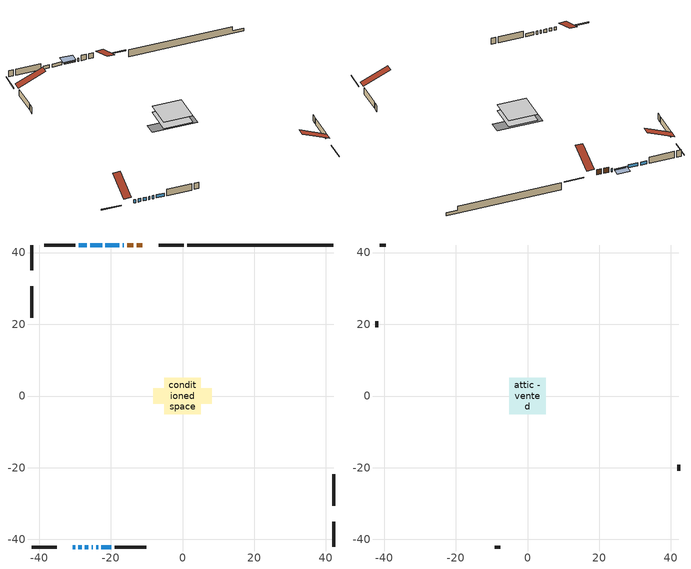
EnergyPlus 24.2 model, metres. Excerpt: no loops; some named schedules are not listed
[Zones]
conditioned space
 floor outside (Floor1 construction): -1.58,-1.58 -1.58,1.58 1.58,1.58 1.58,-1.58 z1.52
 floor adiabatic (AdiabaticFloorConstruction): -5.13,-5.13 -5.13,5.13 5.13,5.13 5.13,-5.13 z1.52
 floor foundation (Slab1 construction): -8.1,-2.1 -8.1,2.1 8.1,2.1 8.1,-2.1 z-1.19
 wall outside (RimJoist1 construction): 0.39,42.1 -6.65,42.1 / -42.1,-42.1 -35.07,-42.1 / -42.1,42.1 -42.1,35.07 / 42.1,-42.1 42.1,-35.07 z1.52:1.82
 wall outside (AdiabaticWallConstruction 1): -11.17,42.1 -12.78,42.1 / -13.71,42.1 -15.44,42.1 z1.52:3.55
 wall outside (AdiabaticWallConstruction): -30.54,-42.1 -29.97,-42.1 / -16.36,42.1 -16.69,42.1 / -29.04,-42.1 -28.12,-42.1 / -27.2,-42.1 -26.24,-42.1 / -25.32,-42.1 -24.97,-42.1 / -24.05,-42.1 -23.54,-42.1 / -22.61,-42.1 -19.8,-42.1 / -22.4,42.1 -25.79,42.1 / -26.72,42.1 -28.91,42.1 z1.52:2.74; -17.61,42.1 -21.48,42.1 z1.52:1.98
 wall outside (Wall1 construction): -29.84,42.1 -38.6,42.1 / -18.87,-42.1 -10.11,-42.1 / -42.1,30.54 -42.1,21.77 / 42.1,-30.54 42.1,-21.77 z1.52:3.96
 wall foundation (FoundationWall1 construction): 1.32,42.1,-1.19 1.32,42.1,1.52 38.02,42.1,1.52 38.02,42.1,-0.14 42.1,42.1,-0.14 42.1,42.1,-1.19
 window (WindowConstruction 6): -30.54,-42.1 -29.97,-42.1 z1.52:2.74
 window (WindowConstruction 7): -16.36,42.1 -16.69,42.1 z1.52:2.74
 window (WindowConstruction 8): -17.61,42.1 -21.48,42.1 z1.52:1.98
 window (WindowConstruction 9): -29.04,-42.1 -28.12,-42.1 z1.52:2.74
 window (WindowConstruction): -27.19,-42.1 -26.24,-42.1 z1.52:2.74
 window (WindowConstruction 1): -25.32,-42.1 -24.98,-42.1 z1.52:2.74
 window (WindowConstruction 2): -24.05,-42.1 -23.54,-42.1 z1.52:2.74
 window (WindowConstruction 3): -22.61,-42.1 -19.8,-42.1 z1.52:2.74
 window (WindowConstruction 4): -22.4,42.1 -25.79,42.1 z1.52:2.74
 window (WindowConstruction 5): -26.72,42.1 -28.91,42.1 z1.52:2.74
 door (Door): -11.17,42.1 -12.78,42.1 z1.52:3.55
 door (Door 1): -13.71,42.1 -15.43,42.1 z1.52:3.55
 ceiling adiabatic (AdiabaticFloorConstruction): 5.13,-5.13 5.13,5.13 -5.13,5.13 -5.13,-5.13 z1.52
attic - vented
 floor to conditioned space (Floor2 construction Reversed): -5.13,-5.13 -5.13,5.13 5.13,5.13 5.13,-5.13 z3.96
 wall outside (Wall2 construction): -39.53,42.1 -41.17,42.1 / -9.18,-42.1 -7.54,-42.1 / -42.1,20.84 -42.1,19.2 / 42.1,-20.84 42.1,-19.2 z1.52:3.96
 roof outside (Roof1 construction): -10.24,42.1,3.96 -10.24,32.24,8.06 -7.57,32.24,8.06 -7.57,42.1,3.96; -31.47,-42.1,3.96 -31.47,-32.24,8.06 -34.14,-32.24,8.06 -34.14,-42.1,3.96; -42.1,31.47,3.96 -32.24,31.47,8.06 -32.24,34.14,8.06 -42.1,34.14,3.96; 42.1,-31.47,3.96 32.24,-31.47,8.06 32.24,-34.14,8.06 42.1,-34.14,3.96
shading: -21.77,42.1 -17.32,42.1 -17.32,45.15 -21.77,45.15 z2.28
[Building]
Building 1: Terrain=Suburbs
[Site:Location]
Montreal Intl AP_QC: Latitude {deg}=45.47; Longitude {deg}=-73.74; Time Zone {hr}=-5; Elevation {m}=36; Keep Site Location Information=Yes
[Site:GroundTemperature:Shallow]
2.07863, -0.316383, -0.508184, 0.628371, 5.19101, 9.73239, 13.6695, 16.1636, 16.3755, 14.347, 10.5102, 6.10817
[Site:WaterMainsTemperature]
Calculation Method=Schedule; Temperature Schedule=mains temperature schedule
[Material] Roughness=Rough; Thermal Absorptance=0.9
Name | Thickness {m} | Conductivity {W/m-K} | Density {kg/m3} | Specific Heat {J/kg-K} | Solar Absorptance | Visible Absorptance
asphalt or fiberglass shingles | 0.00635 | 0.162714 | 1121.4 | 1465.45 | 0.4 | 0.4
ceiling loosefill ins | 0.254 | 0.0480833 | 16.02 | 1046.75 | 0.7 | 0.7
ceiling stud and cavity | 0.1397 | 0.201875 | 65.682 | 1177.47 | 0.7 | 0.7
concrete 4.0 in. | 0.1016 | 1.803125 | 2242.8 | 837.4 | 0.7 | 0.7
concrete 8.0 in. | 0.2032 | 1.803125 | 2242.8 | 837.4 | 0.7 | 0.7
door material | 0.04445 | 0.0451087 | 512.64 | 1214.23 | 0.7 | 0.7
exterior vertical ins | 0.0204263 | 0.029427 | 32.04 | 1214.23 | 0.7 | 0.7
floor covering | 0.0127 | 0.0433444 | 54.468 | 1339.84 | 0.6 | 0.6
floor rigid ins; rim joist rigid ins | 0.051816 | 0.029427 | 32.04 | 1214.23 | 0.7 | 0.7
floor rigid ins 1; wall rigid ins | 0.512978 | 0.029427 | 32.04 | 1214.23 | 0.7 | 0.7
floor stud and cavity | 0.1397 | 0.386641 | 92.3553 | 1139.71 | 0.7 | 0.7
floor stud and cavity 1 | 0.1397 | 1.75129 | 37.0049 | 1207.88 | 0.7 | 0.7
furniture material conditioned space 1 | 0.1524 | 0.115458 | 640.8 | 1214.23 | 0.6 | 0.6
gypsum board | 0.0127 | 0.160291 | 801 | 837.4 | 0.6 | 0.6
gypsum board 1 | 0.0127 | 0.160291 | 801 | 837.4 | 0.7 | 0.7
osb sheathing 0.5 in. | 0.0127 | 0.115458 | 512.64 | 1214.23 | 0.7 | 0.7
osb sheathing 0.75 in. | 0.01905 | 0.115458 | 512.64 | 1214.23 | 0.7 | 0.7
osb sheathing 2.0 in. | 0.0508 | 0.115458 | 512.64 | 1214.23 | 0.7 | 0.7
rim joist stud and cavity | 0.0508 | 0.184251 | 125.044 | 1163.47 | 0.6 | 0.6
wall stud and cavity | 0.1397 | 0.0769528 | 139.0536 | 1170.24 | 0.7 | 0.7
wall stud and cavity 1 | 0.0889 | 6.1454 | 50.32683 | 1063.81 | 0.6 | 0.6
wall stud and cavity 2 | 0.0889 | 0.380278 | 52.3479 | 1209.89 | 0.7 | 0.7
wall stud and cavity 3 | 0.0889 | 0.391764 | 83.0341 | 1211.67 | 0.7 | 0.7
wood siding | 0.0254 | 0.102417 | 544.68 | 1172.36 | 0.4 | 0.4
wood siding 1 | 0.00254 | 0.102417 | 544.68 | 1172.36 | 0.4 | 0.4
wood siding 2; wood siding 3; wood siding 4 | 0.0254 | 0.102417 | 544.68 | 1172.36 | 0.7 | 0.7
[WindowMaterial:SimpleGlazingSystem]
Name | U-Factor {W/m2-K} | Solar Heat Gain Coefficient
WindowMaterial | 2.95483 | 0.57
WindowMaterial 1 | 3.0542 | 0.42
WindowMaterial 2 | 3.04681 | 0.47
WindowMaterial 3 | 2.93212 | 0.63
WindowMaterial 4 | 2.89181 | 0.66
WindowMaterial 5 | 2.94348 | 0.59
WindowMaterial 6 | 4.57022 | 0.63
WindowMaterial 7 | 3.05533 | 0.41
WindowMaterial 8 | 3.01729 | 0.51
WindowMaterial 9 | 3.023535 | 0.49
[Construction]
AdiabaticFloorConstruction: floor stud and cavity 1, floor rigid ins 1, osb sheathing 0.75 in., floor covering
AdiabaticWallConstruction: wood siding 3, wall rigid ins, wall stud and cavity 2, gypsum board
AdiabaticWallConstruction 1: wood siding 4, wall rigid ins, wall stud and cavity 2, gypsum board
Door; Door 1: door material
Floor1 construction: floor stud and cavity, floor rigid ins, osb sheathing 0.75 in., floor covering
Floor2 construction Reversed: gypsum board, ceiling stud and cavity, ceiling loosefill ins
FoundationWall1 construction: concrete 8.0 in., gypsum board 1
furniture construction conditioned space 1: furniture material conditioned space 1
PartitionWallConstruction: gypsum board, wall stud and cavity 3, gypsum board
RimJoist1 construction: wood siding 2, rim joist rigid ins, osb sheathing 2.0 in., rim joist stud and cavity
Roof1 construction: asphalt or fiberglass shingles
Slab1 construction: concrete 4.0 in.
Wall1 construction: wood siding, osb sheathing 0.5 in., wall stud and cavity, gypsum board
Wall2 construction: wood siding 1, wall stud and cavity 1
WindowConstruction: WindowMaterial
WindowConstruction 1: WindowMaterial 1
WindowConstruction 2: WindowMaterial 2
WindowConstruction 3: WindowMaterial 3
WindowConstruction 4: WindowMaterial 4
WindowConstruction 5: WindowMaterial 5
WindowConstruction 6: WindowMaterial 6
WindowConstruction 7: WindowMaterial 7
WindowConstruction 8: WindowMaterial 8
WindowConstruction 9: WindowMaterial 9
[Zone] Multiplier=1; Part of Total Floor Area=Yes
Name | Volume {m3}
attic - vented | 69.1966
conditioned space | 451.5
[Space]
Name | Zone | Volume {m3}
attic - vented 1 | attic - vented | 69.1966
conditioned space 1 | conditioned space | 451.5
[ZoneInfiltration:EffectiveLeakageArea]
infil attic - vented 1: Zone or Space=attic - vented 1; Schedule=Always On Discrete; Effective Air Leakage Area {cm2}=4209.2; Stack Coefficient=0.000455125; Wind Coefficient=1.4414e-05
[ZoneMixing]
whole house fan mix: Zone or Space=attic - vented; Schedule=Always On Continuous; Design Flow Rate Calculation Method=Flow/Zone; Design Flow Rate {m3/s}=0; Source Zone or Space=conditioned space
[SurfaceProperty:ExposedFoundationPerimeter]
Slab1: Exposed Perimeter Calculation Method=TotalExposedPerimeter; Total Exposed Perimeter {m}=40.782
[InternalMass] Zone or ZoneList=conditioned space; Space or SpaceList=conditioned space 1
Name | Construction | Surface Area {m2}
furniture mass conditioned space 1 | furniture construction conditioned space 1 | 73.2399
partition wall mass | PartitionWallConstruction | 183.1
[Lights]
interior lighting: Zone or ZoneList or Space or SpaceList=conditioned space 1; Schedule=interior lighting schedule; Design Level Calculation Method=LightingLevel; Lighting Level {W}=343.2; Return Air Fraction=0; Fraction Radiant=0.6; Fraction Visible=0.2; Fraction Replaceable=1
[People]
occupants: Zone or ZoneList or Space or SpaceList=conditioned space 1; Number of People Schedule=occupants schedule; Number of People Calculation Method=People; Number of People=3; Fraction Radiant=0.314171; Sensible Heat Fraction=0.56303; Activity Level Schedule=occupants activity schedule; Carbon Dioxide Generation Rate {m3/s-W}=0; Enable ASHRAE 55 Comfort Warnings=No; Mean Radiant Temperature Calculation Type=EnclosureAveraged
[ElectricEquipment] Zone or ZoneList or Space or SpaceList=conditioned space 1; Design Level Calculation Method=EquipmentLevel
Name | Schedule | Design Level {W} | Fraction Latent | Fraction Radiant | Fraction Lost
clothes dryer | clothes dryer schedule | 140.772 | 0.015 | 0.081 | 0.85
clothes washer | clothes washer schedule | 32.1985 | 0.03 | 0.162 | 0.7
cooking range | cooking range schedule | 215.147 | 0.08 | 0.432 | 0.2
dishwasher | dishwasher schedule | 66.8632 | 0.3 | 0.18 | 0.4
fridge | fridge schedule | 72.9452 | 0 | 0.6 | 0
mech vent bath fan 0 | mech vent bath fan 0 schedule | 50.2 | 0 | 0 | 1
mech vent house fan | mech vent house fan schedule | 0 | 0 | 0 | 1
mech vent house fan cfis | mech vent house fan cfis schedule | 0 | 0 | 0 | 0
mech vent range fan 0 | mech vent range fan 0 schedule | 57 | 0 | 0 | 1
misc plug loads | misc plug loads schedule | 494.7 | 0.045 | 0.513 | 0.1
whole house fan | Always On Discrete | 0 | 0 | 0 | 1
[OtherEquipment] Zone or ZoneList or Space or SpaceList=conditioned space 1; Design Level Calculation Method=EquipmentLevel
Name | Fuel Type | Schedule | Design Level {W} | Fraction Latent | Fraction Radiant | Fraction Lost
clothes dryer 1 | Electricity | clothes dryer schedule | 0 | 0.015 | 0.081 | 0.85
cooking range 1 | Electricity | cooking range schedule | 0 | 0.08 | 0.432 | 0.2
general water use latent | None | general water use schedule | 62.594 | 1 | 0 | 0
general water use sensible | None | general water use schedule | -61.6891 | 0 | 0.6 | 0
mech vent house fan latent load | None | Always On Discrete | 0 | 1 | 0 | 0
mech vent house fan sensible load | None | Always On Discrete | 0 | 0 | 0 | 0
water heater energy adjustment1 | NaturalGas | Always On Discrete | 0.01 | 0 | 0 | 1
[ZoneInfiltration:DesignFlowRate] Zone or ZoneList or Space or SpaceList=conditioned space 1; Schedule=Always On Discrete; Design Flow Rate Calculation Method=Flow/Zone; Design Flow Rate {m3/s}=0
infil flow; natural vent flow; whole house fan flow
[AvailabilityManager:Scheduled]
air source heat pump airloop Availability Manager: Schedule=Always On Discrete
[Foundation:Kiva]
Foundation Kiva 1: Initial Indoor Air Temperature {C}=18; Wall Height Above Grade {m}=1.52001; Wall Depth Below Slab {m}=0.2032; Custom Block Material Name 1=exterior vertical ins; Custom Block Depth 1 {m}=2.71001; Custom Block X Position 1 {m}=0.2159; Custom Block Z Position 1 {m}=0
[Foundation:Kiva:Settings]
Soil Conductivity {W/m-K}=0.849921; Soil Density {kg/m3}=1842.3; Soil Specific Heat {J/kg-K}=418.7; Ground Solar Absorptivity=0.9; Ground Thermal Absorptivity=0.9; Ground Surface Roughness {m}=0.03; Far-Field Width {m}=40; Deep-Ground Boundary Condition=ZeroFlux; Deep-Ground Depth {m}=40; Minimum Cell Dimension {m}=0.2; Maximum Cell Growth Coefficient=3; Simulation Timestep=Timestep
[Exterior:Lights]
exterior lighting: Schedule=exterior lighting schedule; Design Level {W}=75.6
[EnergyManagementSystem:GlobalVariable]
air_source_heat_pump_airloop_Fan_RTF
infil_program_Qfan
infil_program_Qinf
natural_vent_program_Qnv
natural_vent_program_Qwhf
[EnergyManagementSystem:Sensor]
Name | Output:Variable or Output:Meter Index Key | Output:Variable or Output:Meter
airflow_gain | infil flow | Infiltration Sensible Heat Gain Energy
airflow_gain_1 | natural vent flow | Infiltration Sensible Heat Gain Energy
airflow_gain_2 | whole house fan flow | Infiltration Sensible Heat Gain Energy
airflow_loss | infil flow | Infiltration Sensible Heat Loss Energy
airflow_loss_1 | natural vent flow | Infiltration Sensible Heat Loss Energy
airflow_loss_2 | whole house fan flow | Infiltration Sensible Heat Loss Energy
clg_load_cond |  | Cooling:EnergyTransfer:Zone:CONDITIONED SPACE
clg_sp_s; clg_sp_s_1 | cooling setpoint | Schedule Value
clothes_dryer_exhaust_0_sch_s | clothes dryer exhaust 0 schedule | Schedule Value
cool_season | cooling season schedule | Schedule Value
htg_load_cond |  | Heating:EnergyTransfer:Zone:CONDITIONED SPACE
htg_sp_s; htg_sp_s_1 | heating setpoint | Schedule Value
ig_ee_conv | clothes dryer | Electric Equipment Convective Heating Energy
ig_ee_conv_2 | cooking range | Electric Equipment Convective Heating Energy
ig_ee_conv_4 | fridge | Electric Equipment Convective Heating Energy
ig_ee_conv_5 | misc plug loads | Electric Equipment Convective Heating Energy
ig_ee_conv_6 | whole house fan | Electric Equipment Convective Heating Energy
ig_ee_rad | clothes dryer | Electric Equipment Radiant Heating Energy
ig_ee_rad_2 | cooking range | Electric Equipment Radiant Heating Energy
ig_ee_rad_4 | fridge | Electric Equipment Radiant Heating Energy
ig_ee_rad_5 | misc plug loads | Electric Equipment Radiant Heating Energy
ig_ee_rad_6 | whole house fan | Electric Equipment Radiant Heating Energy
ig_lgt_conv | interior lighting | Lights Convective Heating Energy
ig_lgt_rad | interior lighting | Lights Radiant Heating Energy
ig_lgt_vis | interior lighting | Lights Visible Radiation Heating Energy
ig_oe_conv | clothes dryer 1 | Other Equipment Convective Heating Energy
ig_oe_conv_1 | cooking range 1 | Other Equipment Convective Heating Energy
ig_oe_conv_2 | general water use latent | Other Equipment Convective Heating Energy
ig_oe_conv_3 | general water use sensible | Other Equipment Convective Heating Energy
ig_oe_conv_4 | water heater energy adjustment1 | Other Equipment Convective Heating Energy
ig_oe_rad | clothes dryer 1 | Other Equipment Radiant Heating Energy
ig_oe_rad_1 | cooking range 1 | Other Equipment Radiant Heating Energy
ig_oe_rad_2 | general water use latent | Other Equipment Radiant Heating Energy
ig_oe_rad_3 | general water use sensible | Other Equipment Radiant Heating Energy
ig_oe_rad_4 | water heater energy adjustment1 | Other Equipment Radiant Heating Energy
ig_ppl_conv | occupants | People Convective Heating Energy
ig_ppl_rad | occupants | People Radiant Heating Energy
im_conv | furniture mass conditioned space 1 | Surface Inside Face Convection Heat Gain Energy
im_conv_1 | partition wall mass | Surface Inside Face Convection Heat Gain Energy
im_ig | furniture mass conditioned space 1 | Surface Inside Face Internal Gains Radiation Heat Gain Energy
im_ig_1 | partition wall mass | Surface Inside Face Internal Gains Radiation Heat Gain Energy
im_lgt | furniture mass conditioned space 1 | Surface Inside Face Lights Radiation Heat Gain Energy
im_lgt_1 | partition wall mass | Surface Inside Face Lights Radiation Heat Gain Energy
im_sol | furniture mass conditioned space 1 | Surface Inside Face Solar Radiation Heat Gain Energy
im_sol_1 | partition wall mass | Surface Inside Face Solar Radiation Heat Gain Energy
im_surf | furniture mass conditioned space 1 | Surface Inside Face Net Surface Thermal Radiation Heat Gain Energy
im_surf_1 | partition wall mass | Surface Inside Face Net Surface Thermal Radiation Heat Gain Energy
mech_vent_bath_fan_0_sch_s | mech vent bath fan 0 schedule | Schedule Value
mech_vent_range_fan_0_sch_s | mech vent range fan 0 schedule | Schedule Value
mv_conv | mech vent bath fan 0 | Electric Equipment Convective Heating Energy
mv_conv_1 | mech vent house fan | Electric Equipment Convective Heating Energy
mv_conv_2 | mech vent house fan cfis | Electric Equipment Convective Heating Energy
mv_conv_3 | mech vent range fan 0 | Electric Equipment Convective Heating Energy
mv_conv_4 | mech vent house fan latent load | Other Equipment Convective Heating Energy
mv_conv_5 | mech vent house fan sensible load | Other Equipment Convective Heating Energy
mv_rad | mech vent bath fan 0 | Electric Equipment Radiant Heating Energy
mv_rad_1 | mech vent house fan | Electric Equipment Radiant Heating Energy
mv_rad_2 | mech vent house fan cfis | Electric Equipment Radiant Heating Energy
mv_rad_3 | mech vent range fan 0 | Electric Equipment Radiant Heating Energy
mv_rad_4 | mech vent house fan latent load | Other Equipment Radiant Heating Energy
mv_rad_5 | mech vent house fan sensible load | Other Equipment Radiant Heating Energy
natural_vent_s | natural vent schedule | Schedule Value
out_pb_s |  | Site Outdoor Air Barometric Pressure
out_wt_s |  | Site Outdoor Air Humidity Ratio
site_vw_s |  | Site Wind Speed
ss_back_out | Window1 | Surface Window Shortwave from Zone Back Out Window Heat Transfer Rate
ss_back_out_1 | Window10 | Surface Window Shortwave from Zone Back Out Window Heat Transfer Rate
ss_back_out_2 | Window11 | Surface Window Shortwave from Zone Back Out Window Heat Transfer Rate
ss_back_out_3 | Window12 | Surface Window Shortwave from Zone Back Out Window Heat Transfer Rate
ss_back_out_4 | Window3 | Surface Window Shortwave from Zone Back Out Window Heat Transfer Rate
ss_back_out_5 | Window4 | Surface Window Shortwave from Zone Back Out Window Heat Transfer Rate
ss_back_out_6 | Window5 | Surface Window Shortwave from Zone Back Out Window Heat Transfer Rate
ss_back_out_7 | Window6 | Surface Window Shortwave from Zone Back Out Window Heat Transfer Rate
ss_back_out_8 | Window7 | Surface Window Shortwave from Zone Back Out Window Heat Transfer Rate
ss_back_out_9 | Window8 | Surface Window Shortwave from Zone Back Out Window Heat Transfer Rate
ss_conv | Door1 | Surface Inside Face Convection Heat Gain Energy
ss_conv_1 | Door3 | Surface Inside Face Convection Heat Gain Energy
ss_conv_10 | Window7 | Surface Inside Face Convection Heat Gain Energy
ss_conv_11 | Window8 | Surface Inside Face Convection Heat Gain Energy
ss_conv_2 | Window1 | Surface Inside Face Convection Heat Gain Energy
ss_conv_3 | Window10 | Surface Inside Face Convection Heat Gain Energy
ss_conv_4 | Window11 | Surface Inside Face Convection Heat Gain Energy
ss_conv_5 | Window12 | Surface Inside Face Convection Heat Gain Energy
ss_conv_6 | Window3 | Surface Inside Face Convection Heat Gain Energy
ss_conv_7 | Window4 | Surface Inside Face Convection Heat Gain Energy
ss_conv_8 | Window5 | Surface Inside Face Convection Heat Gain Energy
ss_conv_9 | Window6 | Surface Inside Face Convection Heat Gain Energy
ss_ig | Door1 | Surface Inside Face Internal Gains Radiation Heat Gain Energy
ss_ig_1 | Door3 | Surface Inside Face Internal Gains Radiation Heat Gain Energy
ss_ig_10 | Window7 | Surface Inside Face Internal Gains Radiation Heat Gain Energy
ss_ig_11 | Window8 | Surface Inside Face Internal Gains Radiation Heat Gain Energy
ss_ig_2 | Window1 | Surface Inside Face Internal Gains Radiation Heat Gain Energy
ss_ig_3 | Window10 | Surface Inside Face Internal Gains Radiation Heat Gain Energy
ss_ig_4 | Window11 | Surface Inside Face Internal Gains Radiation Heat Gain Energy
ss_ig_5 | Window12 | Surface Inside Face Internal Gains Radiation Heat Gain Energy
ss_ig_6 | Window3 | Surface Inside Face Internal Gains Radiation Heat Gain Energy
ss_ig_7 | Window4 | Surface Inside Face Internal Gains Radiation Heat Gain Energy
ss_ig_8 | Window5 | Surface Inside Face Internal Gains Radiation Heat Gain Energy
ss_ig_9 | Window6 | Surface Inside Face Internal Gains Radiation Heat Gain Energy
ss_lgt | Door1 | Surface Inside Face Lights Radiation Heat Gain Energy
ss_lgt_1 | Door3 | Surface Inside Face Lights Radiation Heat Gain Energy
ss_sol | Door1 | Surface Inside Face Solar Radiation Heat Gain Energy
ss_sol_1 | Door3 | Surface Inside Face Solar Radiation Heat Gain Energy
ss_surf | Door1 | Surface Inside Face Net Surface Thermal Radiation Heat Gain Energy
ss_surf_1 | Door3 | Surface Inside Face Net Surface Thermal Radiation Heat Gain Energy
ss_surf_10 | Window7 | Surface Inside Face Net Surface Thermal Radiation Heat Gain Energy
ss_surf_11 | Window8 | Surface Inside Face Net Surface Thermal Radiation Heat Gain Energy
ss_surf_2 | Window1 | Surface Inside Face Net Surface Thermal Radiation Heat Gain Energy
ss_surf_3 | Window10 | Surface Inside Face Net Surface Thermal Radiation Heat Gain Energy
ss_surf_4 | Window11 | Surface Inside Face Net Surface Thermal Radiation Heat Gain Energy
ss_surf_5 | Window12 | Surface Inside Face Net Surface Thermal Radiation Heat Gain Energy
ss_surf_6 | Window3 | Surface Inside Face Net Surface Thermal Radiation Heat Gain Energy
ss_surf_7 | Window4 | Surface Inside Face Net Surface Thermal Radiation Heat Gain Energy
ss_surf_8 | Window5 | Surface Inside Face Net Surface Thermal Radiation Heat Gain Energy
ss_surf_9 | Window6 | Surface Inside Face Net Surface Thermal Radiation Heat Gain Energy
ss_trans_in | Window1 | Surface Window Transmitted Solar Radiation Rate
ss_trans_in_1 | Window10 | Surface Window Transmitted Solar Radiation Rate
ss_trans_in_2 | Window11 | Surface Window Transmitted Solar Radiation Rate
ss_trans_in_3 | Window12 | Surface Window Transmitted Solar Radiation Rate
ss_trans_in_4 | Window3 | Surface Window Transmitted Solar Radiation Rate
ss_trans_in_5 | Window4 | Surface Window Transmitted Solar Radiation Rate
ss_trans_in_6 | Window5 | Surface Window Transmitted Solar Radiation Rate
ss_trans_in_7 | Window6 | Surface Window Transmitted Solar Radiation Rate
ss_trans_in_8 | Window7 | Surface Window Transmitted Solar Radiation Rate
ss_trans_in_9 | Window8 | Surface Window Transmitted Solar Radiation Rate
ss_trans_out | Window1 | Surface Inside Face Initial Transmitted Diffuse Transmitted Out Window Solar Radiation Rate
ss_trans_out_1 | Window10 | Surface Inside Face Initial Transmitted Diffuse Transmitted Out Window Solar Radiation Rate
ss_trans_out_2 | Window11 | Surface Inside Face Initial Transmitted Diffuse Transmitted Out Window Solar Radiation Rate
ss_trans_out_3 | Window12 | Surface Inside Face Initial Transmitted Diffuse Transmitted Out Window Solar Radiation Rate
ss_trans_out_4 | Window3 | Surface Inside Face Initial Transmitted Diffuse Transmitted Out Window Solar Radiation Rate
ss_trans_out_5 | Window4 | Surface Inside Face Initial Transmitted Diffuse Transmitted Out Window Solar Radiation Rate
ss_trans_out_6 | Window5 | Surface Inside Face Initial Transmitted Diffuse Transmitted Out Window Solar Radiation Rate
ss_trans_out_7 | Window6 | Surface Inside Face Initial Transmitted Diffuse Transmitted Out Window Solar Radiation Rate
ss_trans_out_8 | Window7 | Surface Inside Face Initial Transmitted Diffuse Transmitted Out Window Solar Radiation Rate
ss_trans_out_9 | Window8 | Surface Inside Face Initial Transmitted Diffuse Transmitted Out Window Solar Radiation Rate
s_conv | Floor1 | Surface Inside Face Convection Heat Gain Energy
s_conv_1 | Floor2 | Surface Inside Face Convection Heat Gain Energy
s_conv_10 | Wall1:0 | Surface Inside Face Convection Heat Gain Energy
s_conv_11 | Wall1:180 | Surface Inside Face Convection Heat Gain Energy
s_conv_12 | Wall1:270 | Surface Inside Face Convection Heat Gain Energy
s_conv_13 | Wall1:90 | Surface Inside Face Convection Heat Gain Energy
s_conv_2 | FoundationWall1 | Surface Inside Face Convection Heat Gain Energy
s_conv_3 | inferred conditioned ceiling | Surface Inside Face Convection Heat Gain Energy
s_conv_4 | inferred conditioned floor | Surface Inside Face Convection Heat Gain Energy
s_conv_5 | RimJoist1:0 | Surface Inside Face Convection Heat Gain Energy
s_conv_6 | RimJoist1:180 | Surface Inside Face Convection Heat Gain Energy
s_conv_7 | RimJoist1:270 | Surface Inside Face Convection Heat Gain Energy
s_conv_8 | RimJoist1:90 | Surface Inside Face Convection Heat Gain Energy
s_conv_9 | Slab1 | Surface Inside Face Convection Heat Gain Energy
s_ig | Floor1 | Surface Inside Face Internal Gains Radiation Heat Gain Energy
s_ig_1 | Floor2 | Surface Inside Face Internal Gains Radiation Heat Gain Energy
s_ig_10 | Wall1:0 | Surface Inside Face Internal Gains Radiation Heat Gain Energy
s_ig_11 | Wall1:180 | Surface Inside Face Internal Gains Radiation Heat Gain Energy
s_ig_12 | Wall1:270 | Surface Inside Face Internal Gains Radiation Heat Gain Energy
s_ig_13 | Wall1:90 | Surface Inside Face Internal Gains Radiation Heat Gain Energy
s_ig_2 | FoundationWall1 | Surface Inside Face Internal Gains Radiation Heat Gain Energy
s_ig_3 | inferred conditioned ceiling | Surface Inside Face Internal Gains Radiation Heat Gain Energy
s_ig_4 | inferred conditioned floor | Surface Inside Face Internal Gains Radiation Heat Gain Energy
s_ig_5 | RimJoist1:0 | Surface Inside Face Internal Gains Radiation Heat Gain Energy
s_ig_6 | RimJoist1:180 | Surface Inside Face Internal Gains Radiation Heat Gain Energy
s_ig_7 | RimJoist1:270 | Surface Inside Face Internal Gains Radiation Heat Gain Energy
s_ig_8 | RimJoist1:90 | Surface Inside Face Internal Gains Radiation Heat Gain Energy
s_ig_9 | Slab1 | Surface Inside Face Internal Gains Radiation Heat Gain Energy
s_lgt | Floor1 | Surface Inside Face Lights Radiation Heat Gain Energy
s_lgt_1 | Floor2 | Surface Inside Face Lights Radiation Heat Gain Energy
s_lgt_10 | Wall1:0 | Surface Inside Face Lights Radiation Heat Gain Energy
s_lgt_11 | Wall1:180 | Surface Inside Face Lights Radiation Heat Gain Energy
s_lgt_12 | Wall1:270 | Surface Inside Face Lights Radiation Heat Gain Energy
s_lgt_13 | Wall1:90 | Surface Inside Face Lights Radiation Heat Gain Energy
